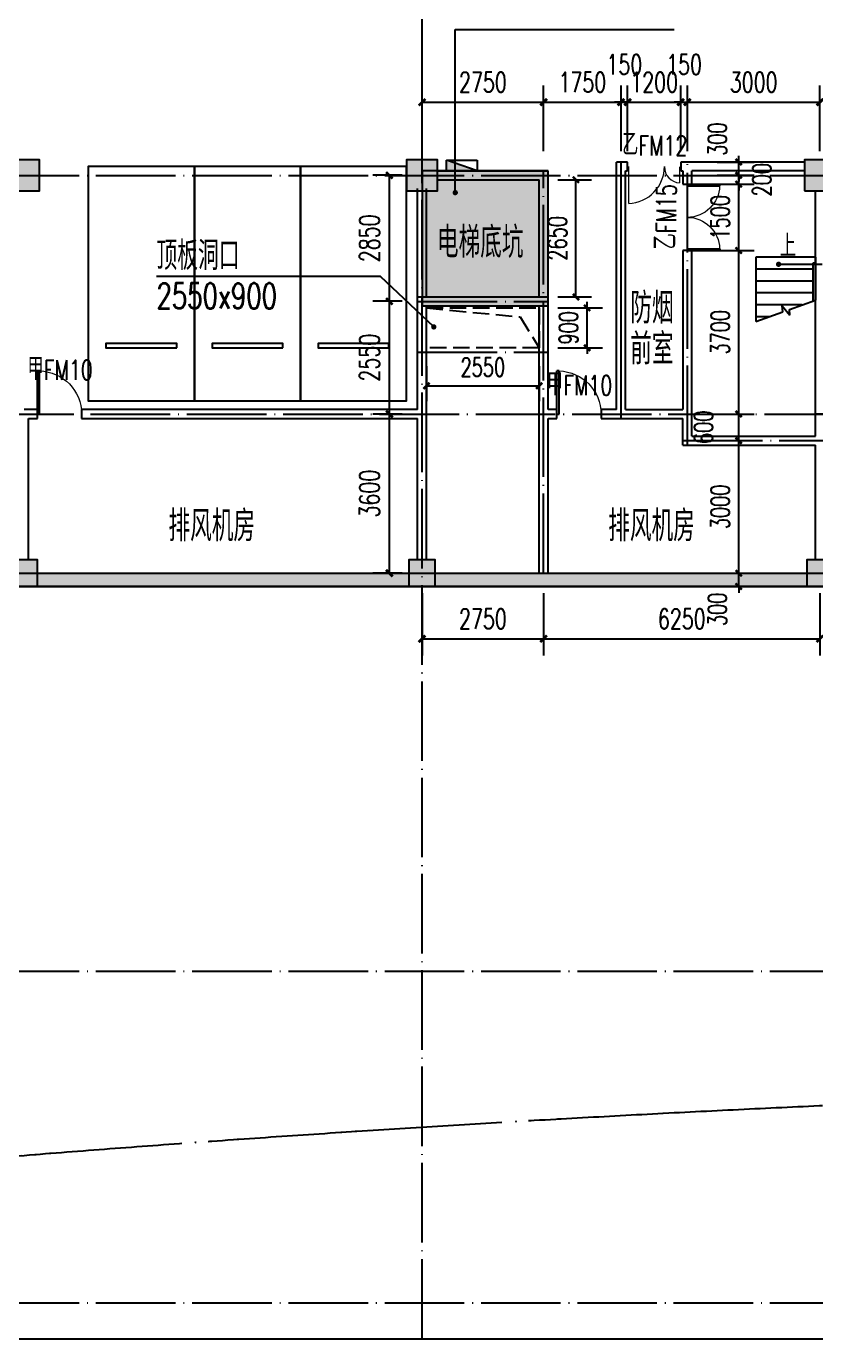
# Model space of a CAD drawing. Extents: x 246015 to 608740, y -108003 to 88400.
# Drawn here: x 481404 to 499256, y -37910 to -8092 of the extents above; entities that cross this region are included whole.
import ezdxf

# ---------------------------------------------------------------- set-up
doc = ezdxf.new("R2010")
doc.units = 0
doc.header["$LTSCALE"] = 3000
doc.header["$MEASUREMENT"] = 0
doc.header["$PDMODE"] = 1
doc.linetypes.add('DASH', pattern=[0.35, 0.25, -0.1])
doc.linetypes.add('DOTE', pattern=[2.42, 2, -0.2, 0.02, -0.2])
doc.layers.get('0').update_dxf_attribs({"linetype": 'CONTINUOUS'})
doc.layers.get('DEFPOINTS').update_dxf_attribs({"linetype": 'CONTINUOUS'})
for name, color, linetype in [('column', 9, 'CONTINUOUS'), ('DIM_LEAD', 3, 'CONTINUOUS'), ('DIM_SYMB', 3, 'CONTINUOUS'), ('dote', 1, 'DOTE'), ('LVTRY', 6, 'CONTINUOUS'), ('PUB_DIM', 3, 'CONTINUOUS'), ('PUB_HATCH', 8, 'CONTINUOUS'), ('PUB_TEXT', 7, 'CONTINUOUS'), ('stair', 2, 'CONTINUOUS'), ('WALL', 9, 'CONTINUOUS'), ('WINDOW', 4, 'CONTINUOUS'), ('WINDOW_TEXT', 7, 'CONTINUOUS'), ('出口位置', 31, 'CONTINUOUS'), ('楼板洞口', 4, 'CONTINUOUS'), ('消火栓', 6, 'CONTINUOUS'), ('结构降板', 251, 'CONTINUOUS'), ('车位', 6, 'CONTINUOUS')]:
    doc.layers.add(name, color=color, linetype=linetype)
doc.layers.add('红线', color=7, linetype='CONTINUOUS', true_color=0xe0150b)
doc.styles.add('_TCH_DIM', font='SIMPLEX', dxfattribs={"bigfont": 'GBCBIG'})
doc.styles.add('_TCH_WINDOW', font='SIMPLEX', dxfattribs={"bigfont": 'GBCBIG'})
doc.styles.add('DIM_FONT', font='simplex.shx', dxfattribs={"width": 0.7, "bigfont": 'hztxt.shx'})
doc.dimstyles.new('DIMN140', dxfattribs={"dimscale": 1.4, "dimtxt": 300, "dimasz": 100, "dimexe": 250, "dimexo": 300, "dimgap": 150, "dimtad": 1, "dimdec": 0, "dimzin": 0, "dimdsep": 46, "dimtxsty": 'DIM_FONT', "dimblk": 'ARCHTICK', "dimcen": 0.09, "dimclrt": 7, "dimazin": 2, "dimtfac": 1, "dimtdec": 0, "dimtix": 1, "dimtmove": 2, "dimatfit": 3, "dimfxl": 0, "dimtolj": 1, "dimtzin": 0, "dimarcsym": 0})
doc.dimstyles.new('DIMN150', dxfattribs={"dimscale": 1.5, "dimtxt": 300, "dimasz": 100, "dimexe": 250, "dimexo": 300, "dimgap": 150, "dimtad": 1, "dimdec": 0, "dimzin": 0, "dimdsep": 46, "dimtxsty": 'DIM_FONT', "dimblk": 'ARCHTICK', "dimcen": 0.09, "dimclrt": 7, "dimazin": 2, "dimtfac": 1, "dimtdec": 0, "dimtix": 1, "dimtmove": 2, "dimatfit": 3, "dimfxl": 0, "dimtolj": 1, "dimtzin": 0, "dimarcsym": 0})

# ---------------------------------------------------------------- blocks, each defined once
blk = doc.blocks.new('che')
at = {"layer": '车位'}
for points in [[(0, 0), (2400, 0), (2400, 5300), (0, 5300), (0, 0)], [(400, 4100), (400, 4000), (2000, 4000), (2000, 4100), (400, 4100)]]:
    blk.add_lwpolyline(points, dxfattribs=at)
blk = doc.blocks.new('_ARCHTICK')
at = {"color": 0, "linetype": 'ByBlock', "const_width": 0.4}
blk.add_lwpolyline([(-0.5, -0.5), (0.5, 0.5)], dxfattribs=at)
blk = doc.blocks.new('*D71')
at = {"layer": 'DEFPOINTS', "color": 0}
for p in [(496611, -11161), (497515, -11161), (496611, -11461)]:
    blk.add_point(p, dxfattribs=at)
at = {"layer": 'PUB_DIM', "color": 0, "lineweight": -2}
for p, q in [((497515, -11161), (497515, -11021)), ((497031, -11161), (497865, -11161)), ((497515, -11461), (497515, -11161)), ((497031, -11461), (497865, -11461)), ((497515, -11461), (497515, -11601))]:
    blk.add_line(p, q, dxfattribs=at)
at = {"layer": 'PUB_DIM', "color": 0, "lineweight": -2, "xscale": 140, "yscale": 140, "zscale": 140}
for p, rotation in [((497515, -11161), 270), ((497515, -11461), 90)]:
    blk.add_blockref('_ARCHTICK', p, dxfattribs=dict(at, rotation=rotation))
at = {"layer": 'PUB_DIM', "color": 7, "insert": (497032, -10643), "char_height": 420, "attachment_point": 5, "rotation": 90, "style": 'DIM_FONT'}
blk.add_mtext('\\A1;300', dxfattribs=at)
blk = doc.blocks.new('*D72')
at = {"layer": 'DEFPOINTS', "color": 0}
for p in [(496611, -11461), (497515, -11461), (496611, -11661)]:
    blk.add_point(p, dxfattribs=at)
at = {"layer": 'PUB_DIM', "color": 0, "lineweight": -2}
for p, q in [((497515, -11461), (497515, -11321)), ((497031, -11461), (497865, -11461)), ((497515, -11661), (497515, -11461)), ((497031, -11661), (497865, -11661)), ((497515, -11661), (497515, -11801))]:
    blk.add_line(p, q, dxfattribs=at)
at = {"layer": 'PUB_DIM', "color": 0, "lineweight": -2, "xscale": 140, "yscale": 140, "zscale": 140}
for p, rotation in [((497515, -11461), 270), ((497515, -11661), 90)]:
    blk.add_blockref('_ARCHTICK', p, dxfattribs=dict(at, rotation=rotation))
at = {"layer": 'PUB_DIM', "color": 7, "insert": (498041, -11561), "char_height": 420, "attachment_point": 5, "rotation": 90, "style": 'DIM_FONT'}
blk.add_mtext('\\A1;200', dxfattribs=at)
blk = doc.blocks.new('*D73')
at = {"layer": 'DEFPOINTS', "color": 0}
for p in [(496611, -11661), (497515, -11661), (496611, -13161)]:
    blk.add_point(p, dxfattribs=at)
at = {"layer": 'PUB_DIM', "color": 0, "lineweight": -2}
for p, q in [((497031, -11661), (497865, -11661)), ((497515, -13161), (497515, -11661)), ((497031, -13161), (497865, -13161))]:
    blk.add_line(p, q, dxfattribs=at)
at = {"layer": 'PUB_DIM', "color": 0, "lineweight": -2, "xscale": 140, "yscale": 140, "zscale": 140}
for p, rotation in [((497515, -11661), 90), ((497515, -13161), 270)]:
    blk.add_blockref('_ARCHTICK', p, dxfattribs=dict(at, rotation=rotation))
at = {"layer": 'PUB_DIM', "color": 7, "insert": (497095, -12411), "char_height": 420, "attachment_point": 5, "rotation": 90, "style": 'DIM_FONT'}
blk.add_mtext('\\A1;1500', dxfattribs=at)
blk = doc.blocks.new('*D74')
at = {"layer": 'DEFPOINTS', "color": 0}
for p in [(496611, -13161), (497515, -13161), (496611, -16861)]:
    blk.add_point(p, dxfattribs=at)
at = {"layer": 'PUB_DIM', "color": 0, "lineweight": -2}
for p, q in [((497031, -13161), (497865, -13161)), ((497515, -16861), (497515, -13161)), ((497031, -16861), (497865, -16861))]:
    blk.add_line(p, q, dxfattribs=at)
at = {"layer": 'PUB_DIM', "color": 0, "lineweight": -2, "xscale": 140, "yscale": 140, "zscale": 140}
for p, rotation in [((497515, -13161), 90), ((497515, -16861), 270)]:
    blk.add_blockref('_ARCHTICK', p, dxfattribs=dict(at, rotation=rotation))
at = {"layer": 'PUB_DIM', "color": 7, "insert": (497095, -15011), "char_height": 420, "attachment_point": 5, "rotation": 90, "style": 'DIM_FONT'}
blk.add_mtext('\\A1;3700', dxfattribs=at)
blk = doc.blocks.new('*D75')
at = {"layer": 'DEFPOINTS', "color": 0}
for p in [(496611, -16861), (497515, -16861), (496611, -17461)]:
    blk.add_point(p, dxfattribs=at)
at = {"layer": 'PUB_DIM', "color": 0, "lineweight": -2}
for p, q in [((497031, -16861), (497865, -16861)), ((497515, -17461), (497515, -16861)), ((497031, -17461), (497865, -17461))]:
    blk.add_line(p, q, dxfattribs=at)
at = {"layer": 'PUB_DIM', "color": 0, "lineweight": -2, "xscale": 140, "yscale": 140, "zscale": 140}
for p, rotation in [((497515, -16861), 90), ((497515, -17461), 270)]:
    blk.add_blockref('_ARCHTICK', p, dxfattribs=dict(at, rotation=rotation))
at = {"layer": 'PUB_DIM', "color": 7, "insert": (496720, -17161), "char_height": 420, "attachment_point": 5, "rotation": 90, "style": 'DIM_FONT'}
blk.add_mtext('\\A1;600', dxfattribs=at)
blk = doc.blocks.new('*D76')
at = {"layer": 'DEFPOINTS', "color": 0}
for p in [(496611, -17461), (497515, -17461), (496611, -20461)]:
    blk.add_point(p, dxfattribs=at)
at = {"layer": 'PUB_DIM', "color": 0, "lineweight": -2}
for p, q in [((497031, -17461), (497865, -17461)), ((497515, -20461), (497515, -17461)), ((497031, -20461), (497865, -20461))]:
    blk.add_line(p, q, dxfattribs=at)
at = {"layer": 'PUB_DIM', "color": 0, "lineweight": -2, "xscale": 140, "yscale": 140, "zscale": 140}
for p, rotation in [((497515, -17461), 90), ((497515, -20461), 270)]:
    blk.add_blockref('_ARCHTICK', p, dxfattribs=dict(at, rotation=rotation))
at = {"layer": 'PUB_DIM', "color": 7, "insert": (497095, -18961), "char_height": 420, "attachment_point": 5, "rotation": 90, "style": 'DIM_FONT'}
blk.add_mtext('\\A1;3000', dxfattribs=at)
blk = doc.blocks.new('*D77')
at = {"layer": 'DEFPOINTS', "color": 0}
for p in [(496611, -20461), (497515, -20461), (496611, -20761)]:
    blk.add_point(p, dxfattribs=at)
at = {"layer": 'PUB_DIM', "color": 0, "lineweight": -2}
for p, q in [((497031, -20461), (497865, -20461)), ((497515, -20461), (497515, -20321)), ((497515, -20761), (497515, -20461)), ((497031, -20761), (497865, -20761)), ((497515, -20761), (497515, -20901))]:
    blk.add_line(p, q, dxfattribs=at)
at = {"layer": 'PUB_DIM', "color": 0, "lineweight": -2, "xscale": 140, "yscale": 140, "zscale": 140}
for p, rotation in [((497515, -20461), 270), ((497515, -20761), 90)]:
    blk.add_blockref('_ARCHTICK', p, dxfattribs=dict(at, rotation=rotation))
at = {"layer": 'PUB_DIM', "color": 7, "insert": (497032, -21279), "char_height": 420, "attachment_point": 5, "rotation": 90, "style": 'DIM_FONT'}
blk.add_mtext('\\A1;300', dxfattribs=at)
blk = doc.blocks.new('*D371')
at = {"layer": 'DEFPOINTS', "color": 0}
for p in [(493004, -11561), (493835, -11561), (493004, -14211)]:
    blk.add_point(p, dxfattribs=at)
at = {"layer": 'PUB_DIM', "color": 0, "lineweight": -2}
for p, q in [((493424, -11561), (494185, -11561)), ((493835, -14211), (493835, -11561)), ((493424, -14211), (494185, -14211))]:
    blk.add_line(p, q, dxfattribs=at)
at = {"layer": 'PUB_DIM', "color": 0, "lineweight": -2, "xscale": 140, "yscale": 140, "zscale": 140}
for p, rotation in [((493835, -11561), 90), ((493835, -14211), 270)]:
    blk.add_blockref('_ARCHTICK', p, dxfattribs=dict(at, rotation=rotation))
at = {"layer": 'PUB_DIM', "color": 7, "insert": (493415, -12886), "char_height": 420, "attachment_point": 5, "rotation": 90, "style": 'DIM_FONT'}
blk.add_mtext('\\A1;2650', dxfattribs=at)
blk = doc.blocks.new('*D569')
at = {"layer": 'DEFPOINTS', "color": 0}
for p in [(490454, -15361), (493004, -15361), (493004, -16222)]:
    blk.add_point(p, dxfattribs=at)
at = {"layer": 'PUB_DIM', "color": 0, "lineweight": -2}
for p, q in [((490454, -15781), (490454, -16572)), ((493004, -15781), (493004, -16572)), ((490454, -16222), (493004, -16222))]:
    blk.add_line(p, q, dxfattribs=at)
at = {"layer": 'PUB_DIM', "color": 0, "lineweight": -2, "xscale": 140, "yscale": 140, "zscale": 140, "rotation": 180}
blk.add_blockref('_ARCHTICK', (490454, -16222), dxfattribs=at)
at = {"layer": 'PUB_DIM', "color": 0, "lineweight": -2, "xscale": 140, "yscale": 140, "zscale": 140}
blk.add_blockref('_ARCHTICK', (493004, -16222), dxfattribs=at)
at = {"layer": 'PUB_DIM', "color": 7, "insert": (491729, -15802), "char_height": 420, "attachment_point": 5, "style": 'DIM_FONT'}
blk.add_mtext('\\A1;2550', dxfattribs=at)
blk = doc.blocks.new('*D570')
at = {"layer": 'DEFPOINTS', "color": 0}
for p in [(493004, -14461), (494087, -14461), (493004, -15361)]:
    blk.add_point(p, dxfattribs=at)
at = {"layer": 'PUB_DIM', "color": 0, "lineweight": -2}
for p, q in [((493424, -14461), (494437, -14461)), ((494087, -14461), (494087, -14321)), ((494087, -15361), (494087, -14461)), ((493424, -15361), (494437, -15361)), ((494087, -15361), (494087, -15501))]:
    blk.add_line(p, q, dxfattribs=at)
at = {"layer": 'PUB_DIM', "color": 0, "lineweight": -2, "xscale": 140, "yscale": 140, "zscale": 140}
for p, rotation in [((494087, -14461), 270), ((494087, -15361), 90)]:
    blk.add_blockref('_ARCHTICK', p, dxfattribs=dict(at, rotation=rotation))
at = {"layer": 'PUB_DIM', "color": 7, "insert": (493667, -14911), "char_height": 420, "attachment_point": 5, "rotation": 90, "style": 'DIM_FONT'}
blk.add_mtext('\\A1;900', dxfattribs=at)
blk = doc.blocks.new('*D686')
at = {"layer": 'DEFPOINTS', "color": 0}
for p in [(493104, -9806), (490354, -11361), (493104, -11361)]:
    blk.add_point(p, dxfattribs=at)
at = {"layer": 'PUB_DIM', "color": 0, "lineweight": -2}
for p, q in [((490354, -10911), (490354, -9431)), ((493104, -10911), (493104, -9431)), ((490354, -9806), (493104, -9806))]:
    blk.add_line(p, q, dxfattribs=at)
at = {"layer": 'PUB_DIM', "color": 0, "lineweight": -2, "xscale": 150, "yscale": 150, "zscale": 150, "rotation": 180}
blk.add_blockref('_ARCHTICK', (490354, -9806), dxfattribs=at)
at = {"layer": 'PUB_DIM', "color": 0, "lineweight": -2, "xscale": 150, "yscale": 150, "zscale": 150}
blk.add_blockref('_ARCHTICK', (493104, -9806), dxfattribs=at)
at = {"layer": 'PUB_DIM', "color": 7, "insert": (491729, -9356), "char_height": 450, "attachment_point": 5, "style": 'DIM_FONT'}
blk.add_mtext('\\A1;2750', dxfattribs=at)
blk = doc.blocks.new('*D687')
at = {"layer": 'DEFPOINTS', "color": 0}
for p in [(494854, -9806), (493104, -11361), (494854, -11361)]:
    blk.add_point(p, dxfattribs=at)
at = {"layer": 'PUB_DIM', "color": 0, "lineweight": -2}
for p, q in [((493104, -10911), (493104, -9431)), ((494854, -10911), (494854, -9431)), ((493104, -9806), (494854, -9806))]:
    blk.add_line(p, q, dxfattribs=at)
at = {"layer": 'PUB_DIM', "color": 0, "lineweight": -2, "xscale": 150, "yscale": 150, "zscale": 150, "rotation": 180}
blk.add_blockref('_ARCHTICK', (493104, -9806), dxfattribs=at)
at = {"layer": 'PUB_DIM', "color": 0, "lineweight": -2, "xscale": 150, "yscale": 150, "zscale": 150}
blk.add_blockref('_ARCHTICK', (494854, -9806), dxfattribs=at)
at = {"layer": 'PUB_DIM', "color": 7, "insert": (493979, -9356), "char_height": 450, "attachment_point": 5, "style": 'DIM_FONT'}
blk.add_mtext('\\A1;1750', dxfattribs=at)
blk = doc.blocks.new('*D688')
at = {"layer": 'DEFPOINTS', "color": 0}
for p in [(495004, -9806), (494854, -11361), (495004, -11361)]:
    blk.add_point(p, dxfattribs=at)
at = {"layer": 'PUB_DIM', "color": 0, "lineweight": -2}
for p, q in [((494854, -10911), (494854, -9431)), ((495004, -10911), (495004, -9431)), ((494854, -9806), (494704, -9806)), ((494854, -9806), (495004, -9806)), ((495004, -9806), (495154, -9806))]:
    blk.add_line(p, q, dxfattribs=at)
at = {"layer": 'PUB_DIM', "color": 0, "lineweight": -2, "xscale": 150, "yscale": 150, "zscale": 150}
blk.add_blockref('_ARCHTICK', (494854, -9806), dxfattribs=at)
at = {"layer": 'PUB_DIM', "color": 0, "lineweight": -2, "xscale": 150, "yscale": 150, "zscale": 150, "rotation": 180}
blk.add_blockref('_ARCHTICK', (495004, -9806), dxfattribs=at)
at = {"layer": 'PUB_DIM', "color": 7, "insert": (494929, -8955), "char_height": 450, "attachment_point": 5, "style": 'DIM_FONT'}
blk.add_mtext('\\A1;150', dxfattribs=at)
blk = doc.blocks.new('*D689')
at = {"layer": 'DEFPOINTS', "color": 0}
for p in [(496204, -9806), (495004, -11361), (496204, -11361)]:
    blk.add_point(p, dxfattribs=at)
at = {"layer": 'PUB_DIM', "color": 0, "lineweight": -2}
for p, q in [((495004, -10911), (495004, -9431)), ((496204, -10911), (496204, -9431)), ((495004, -9806), (494854, -9806)), ((495004, -9806), (496204, -9806)), ((496204, -9806), (496354, -9806))]:
    blk.add_line(p, q, dxfattribs=at)
at = {"layer": 'PUB_DIM', "color": 0, "lineweight": -2, "xscale": 150, "yscale": 150, "zscale": 150}
blk.add_blockref('_ARCHTICK', (495004, -9806), dxfattribs=at)
at = {"layer": 'PUB_DIM', "color": 0, "lineweight": -2, "xscale": 150, "yscale": 150, "zscale": 150, "rotation": 180}
blk.add_blockref('_ARCHTICK', (496204, -9806), dxfattribs=at)
at = {"layer": 'PUB_DIM', "color": 7, "insert": (495604, -9356), "char_height": 450, "attachment_point": 5, "style": 'DIM_FONT'}
blk.add_mtext('\\A1;1200', dxfattribs=at)
blk = doc.blocks.new('*D690')
at = {"layer": 'DEFPOINTS', "color": 0}
for p in [(496354, -9806), (496204, -11361), (496354, -11361)]:
    blk.add_point(p, dxfattribs=at)
at = {"layer": 'PUB_DIM', "color": 0, "lineweight": -2}
for p, q in [((496204, -10911), (496204, -9431)), ((496354, -10911), (496354, -9431)), ((496204, -9806), (496054, -9806)), ((496204, -9806), (496354, -9806)), ((496354, -9806), (496504, -9806))]:
    blk.add_line(p, q, dxfattribs=at)
at = {"layer": 'PUB_DIM', "color": 0, "lineweight": -2, "xscale": 150, "yscale": 150, "zscale": 150}
blk.add_blockref('_ARCHTICK', (496204, -9806), dxfattribs=at)
at = {"layer": 'PUB_DIM', "color": 0, "lineweight": -2, "xscale": 150, "yscale": 150, "zscale": 150, "rotation": 180}
blk.add_blockref('_ARCHTICK', (496354, -9806), dxfattribs=at)
at = {"layer": 'PUB_DIM', "color": 7, "insert": (496279, -8955), "char_height": 450, "attachment_point": 5, "style": 'DIM_FONT'}
blk.add_mtext('\\A1;150', dxfattribs=at)
blk = doc.blocks.new('*D691')
at = {"layer": 'DEFPOINTS', "color": 0}
for p in [(499354, -9806), (496354, -11361), (499354, -11361)]:
    blk.add_point(p, dxfattribs=at)
at = {"layer": 'PUB_DIM', "color": 0, "lineweight": -2}
for p, q in [((496354, -10911), (496354, -9431)), ((499354, -10911), (499354, -9431)), ((496354, -9806), (499354, -9806))]:
    blk.add_line(p, q, dxfattribs=at)
at = {"layer": 'PUB_DIM', "color": 0, "lineweight": -2, "xscale": 150, "yscale": 150, "zscale": 150, "rotation": 180}
blk.add_blockref('_ARCHTICK', (496354, -9806), dxfattribs=at)
at = {"layer": 'PUB_DIM', "color": 0, "lineweight": -2, "xscale": 150, "yscale": 150, "zscale": 150}
blk.add_blockref('_ARCHTICK', (499354, -9806), dxfattribs=at)
at = {"layer": 'PUB_DIM', "color": 7, "insert": (497854, -9356), "char_height": 450, "attachment_point": 5, "style": 'DIM_FONT'}
blk.add_mtext('\\A1;3000', dxfattribs=at)
blk = doc.blocks.new('*D694')
at = {"layer": 'DEFPOINTS', "color": 0}
for p in [(489614, -11461), (490354, -11461), (490354, -14311)]:
    blk.add_point(p, dxfattribs=at)
at = {"layer": 'PUB_DIM', "color": 0, "lineweight": -2}
for p, q in [((489904, -11461), (489239, -11461)), ((489614, -14311), (489614, -11461)), ((489904, -14311), (489239, -14311))]:
    blk.add_line(p, q, dxfattribs=at)
at = {"layer": 'PUB_DIM', "color": 0, "lineweight": -2, "xscale": 150, "yscale": 150, "zscale": 150}
for p, rotation in [((489614, -11461), 90), ((489614, -14311), 270)]:
    blk.add_blockref('_ARCHTICK', p, dxfattribs=dict(at, rotation=rotation))
at = {"layer": 'PUB_DIM', "color": 7, "insert": (489164, -12886), "char_height": 450, "attachment_point": 5, "rotation": 90, "style": 'DIM_FONT'}
blk.add_mtext('\\A1;2850', dxfattribs=at)
blk = doc.blocks.new('*D695')
at = {"layer": 'DEFPOINTS', "color": 0}
for p in [(489614, -14311), (490354, -14311), (490354, -16861)]:
    blk.add_point(p, dxfattribs=at)
at = {"layer": 'PUB_DIM', "color": 0, "lineweight": -2}
for p, q in [((489904, -14311), (489239, -14311)), ((489614, -16861), (489614, -14311)), ((489904, -16861), (489239, -16861))]:
    blk.add_line(p, q, dxfattribs=at)
at = {"layer": 'PUB_DIM', "color": 0, "lineweight": -2, "xscale": 150, "yscale": 150, "zscale": 150}
for p, rotation in [((489614, -14311), 90), ((489614, -16861), 270)]:
    blk.add_blockref('_ARCHTICK', p, dxfattribs=dict(at, rotation=rotation))
at = {"layer": 'PUB_DIM', "color": 7, "insert": (489164, -15586), "char_height": 450, "attachment_point": 5, "rotation": 90, "style": 'DIM_FONT'}
blk.add_mtext('\\A1;2550', dxfattribs=at)
blk = doc.blocks.new('*D696')
at = {"layer": 'DEFPOINTS', "color": 0}
for p in [(489614, -16861), (490354, -16861), (490354, -20461)]:
    blk.add_point(p, dxfattribs=at)
at = {"layer": 'PUB_DIM', "color": 0, "lineweight": -2}
for p, q in [((489904, -16861), (489239, -16861)), ((489614, -20461), (489614, -16861)), ((489904, -20461), (489239, -20461))]:
    blk.add_line(p, q, dxfattribs=at)
at = {"layer": 'PUB_DIM', "color": 0, "lineweight": -2, "xscale": 150, "yscale": 150, "zscale": 150}
for p, rotation in [((489614, -16861), 90), ((489614, -20461), 270)]:
    blk.add_blockref('_ARCHTICK', p, dxfattribs=dict(at, rotation=rotation))
at = {"layer": 'PUB_DIM', "color": 7, "insert": (489164, -18661), "char_height": 450, "attachment_point": 5, "rotation": 90, "style": 'DIM_FONT'}
blk.add_mtext('\\A1;3600', dxfattribs=at)
blk = doc.blocks.new('*D699')
at = {"layer": 'DEFPOINTS', "color": 0}
for p in [(493104, -20461), (499354, -20461), (499354, -21944)]:
    blk.add_point(p, dxfattribs=at)
at = {"layer": 'PUB_DIM', "color": 0, "lineweight": -2}
for p, q in [((493104, -20911), (493104, -22319)), ((499354, -20911), (499354, -22319)), ((493104, -21944), (499354, -21944))]:
    blk.add_line(p, q, dxfattribs=at)
at = {"layer": 'PUB_DIM', "color": 0, "lineweight": -2, "xscale": 150, "yscale": 150, "zscale": 150, "rotation": 180}
blk.add_blockref('_ARCHTICK', (493104, -21944), dxfattribs=at)
at = {"layer": 'PUB_DIM', "color": 0, "lineweight": -2, "xscale": 150, "yscale": 150, "zscale": 150}
blk.add_blockref('_ARCHTICK', (499354, -21944), dxfattribs=at)
at = {"layer": 'PUB_DIM', "color": 7, "insert": (496229, -21494), "char_height": 450, "attachment_point": 5, "style": 'DIM_FONT'}
blk.add_mtext('\\A1;6250', dxfattribs=at)
blk = doc.blocks.new('*D700')
at = {"layer": 'DEFPOINTS', "color": 0}
for p in [(490354, -20461), (493104, -20461), (493104, -21944)]:
    blk.add_point(p, dxfattribs=at)
at = {"layer": 'PUB_DIM', "color": 0, "lineweight": -2}
for p, q in [((490354, -20911), (490354, -22319)), ((493104, -20911), (493104, -22319)), ((490354, -21944), (493104, -21944))]:
    blk.add_line(p, q, dxfattribs=at)
at = {"layer": 'PUB_DIM', "color": 0, "lineweight": -2, "xscale": 150, "yscale": 150, "zscale": 150, "rotation": 180}
blk.add_blockref('_ARCHTICK', (490354, -21944), dxfattribs=at)
at = {"layer": 'PUB_DIM', "color": 0, "lineweight": -2, "xscale": 150, "yscale": 150, "zscale": 150}
blk.add_blockref('_ARCHTICK', (493104, -21944), dxfattribs=at)
at = {"layer": 'PUB_DIM', "color": 7, "insert": (491729, -21494), "char_height": 450, "attachment_point": 5, "style": 'DIM_FONT'}
blk.add_mtext('\\A1;2750', dxfattribs=at)
blk = doc.blocks.new('_FZH')
blk.add_lwpolyline([(-0.5, -0.5), (0.5, -0.5), (0.5, 0.5), (-0.5, 0.5)], close=True)
at = {"layer": 'PUB_HATCH'}
blk.add_solid([(-0.5, -0.5), (0.5, -0.5), (-0.5, 0.5), (0.5, 0.5)], dxfattribs=at)
blk = doc.blocks.new('$DorLib2D$00000001')
for p, q in [((0.45, 0.975), (0.5, 0.975)), ((0.45, 0), (0.45, 0.975)), ((0.5, 0), (0.5, 0.975)), ((0.5, 0), (0.45, 0))]:
    blk.add_line(p, q)
at = {"lineweight": 13}
blk.add_arc((0.475, 0), 0.975, 91.4693, 180, dxfattribs=at)
blk = doc.blocks.new('$DorLib2D$00000025')
at = {"const_width": 0.02}
for points in [[(0.481, -0.001), (0.481, 0.691)], [(-0.481, 0.001), (-0.481, 0.308)]]:
    blk.add_lwpolyline(points, dxfattribs=at)
at = {"lineweight": 13}
for centre, radius, start, end in [((0.505, -0.002), 0.699, 91.9397, 179.7238), ((-0.501, 0.003), 0.307, 359.7899, 85.7508)]:
    blk.add_arc(centre, radius, start, end, dxfattribs=at)
blk = doc.blocks.new('$DorLib2D$00000002')
for p, q in [((-0.5, 0), (-0.5, 0.4875)), ((-0.475, 0.4875), (-0.5, 0.4875)), ((-0.475, 0), (-0.475, 0.4875)), ((0.475, 0), (0.475, 0.4875)), ((0.475, 0.4875), (0.5, 0.4875)), ((0.5, 0), (0.5, 0.4875)), ((-0.5, 0), (-0.475, 0)), ((0.5, 0), (0.475, 0))]:
    blk.add_line(p, q)
at = {"lineweight": 13}
for centre, start, end in [((-0.4875, 0), 0, 88.53072), ((0.4875, 0), 91.46928, 180)]:
    blk.add_arc(centre, 0.4875, start, end, dxfattribs=at)
blk = doc.blocks.new('$TwtSys$00000434')
for p, q in [((-0.5, 0.5), (-0.5, -0.5)), ((-0.5, -0.5), (0.5, 0.5)), ((0.5, 0.5), (-0.5, 0.5)), ((0.5, -0.5), (0.5, 0.5)), ((-0.5, -0.5), (0.5, -0.5))]:
    blk.add_line(p, q)
blk.add_solid([(0.5, -0.5), (0.5, 0.5), (-0.5, -0.5)])

msp = doc.modelspace()

# ---------------------------------------------------------------- hatches: boundary and pattern name
at = {"layer": 'PUB_HATCH'}
for points in [[(490053.9, -20761.4), (490053.9, -20461.4), (481653.9, -20461.4), (481653.9, -20761.4)], [(490653.9, -20461.4), (490653.9, -20761.4), (493103.9, -20761.4), (493103.9, -20461.4)], [(499053.9, -20761.4), (499053.9, -20461.4), (493103.9, -20461.4), (493103.9, -20761.4)]]:
    msp.add_hatch(color=256, dxfattribs=at).paths.add_polyline_path(points)
at = {"layer": '结构降板'}
msp.add_hatch(color=256, dxfattribs=at).paths.add_polyline_path([(493203.9, -11361.4), (490353.9, -11361.4), (490353.9, -14411.4), (493203.9, -14411.4)])

# ---------------------------------------------------------------- linework, layer by layer
at = {"layer": 'DIM_LEAD'}
for p, q in [((491104.3, -11852.5), (491104.3, -8165.6)), ((491104.3, -8165.6), (496054.3, -8165.6)), ((498417.9, -13472.8), (499400.1, -13472.8)), ((489416.5, -13751.4), (484348.5, -13751.4)), ((490619.6, -14889.2), (489416.5, -13751.4))]:
    msp.add_line(p, q, dxfattribs=at)
at = {"layer": 'DIM_LEAD', "const_width": 60}
for points in [[(491104.3, -11882.5, 1), (491104.3, -11822.5, 1)], [(498387.9, -13472.8, 1), (498447.9, -13472.8, 1)], [(490641.4, -14909.9, 1), (490597.8, -14868.6, 1)]]:
    msp.add_lwpolyline(points, format="xyb", close=True, dxfattribs=at)
at = {"layer": 'DIM_SYMB'}
msp.add_lwpolyline([(498603.9, -13455.8, 0, 0, 0), (498603.9, -14220.8, 120, 0, 0), (498603.9, -14670.8, 0, 0, 0)], format="xyseb", dxfattribs=at)
at = {"layer": 'dote', "ltscale": 0.3}
for p, q in [((490353.9, -37775.7), (490353.9, 53538.6)), ((496353.9, -17561.4), (496353.9, -11161.4)), ((295667.9, -11461.4), (554353.9, -11461.4)), ((493103.9, -20461.4), (493103.9, -11361.4)), ((490253.9, -14311.4), (493203.9, -14311.4)), ((490253.9, -15461.4), (493203.9, -15461.4)), ((463253.9, -16861.4), (517353.9, -16861.4)), ((507253.9, -16861.4), (499253.9, -16861.4)), ((496253.9, -17461.4), (499453.9, -17461.4)), ((295667.9, -20461.4), (554353.9, -20461.4)), ((295667.9, -29461.4), (554353.9, -29461.4)), ((295667.9, -36961.4), (554353.9, -36961.4))]:
    msp.add_line(p, q, dxfattribs=at)
at = {"layer": 'dote'}
msp.add_line((494853.9, -16961.4), (494853.9, -11161.4), dxfattribs=at)
at = {"layer": 'stair'}
for p, q in [((497903.9, -13311.4), (497903.9, -14769.4)), ((499253.9, -13311.4), (497903.9, -13311.4)), ((499253.9, -13311.4), (499253.9, -13446.4)), ((499193.9, -13581.4), (497903.9, -13581.4)), ((499193.9, -13446.4), (499193.9, -14305)), ((499253.9, -13446.4), (499193.9, -13446.4)), ((499253.9, -13446.4), (499253.9, -14283.4)), ((499253.9, -13446.4), (499253.9, -14283.4)), ((499193.9, -13851.4), (497903.9, -13851.4)), ((499193.9, -14121.4), (497903.9, -14121.4)), ((498663.4, -14495.9), (499253.9, -14283.4)), ((498953.9, -14391.4), (497903.9, -14391.4)), ((497903.9, -14769.4), (498513.1, -14550)), ((498513.1, -14550), (498501.8, -14415.5)), ((498501.8, -14415.5), (498674, -14622.2)), ((498674, -14622.2), (498663.4, -14495.9)), ((498203.9, -14661.4), (497903.9, -14661.4))]:
    msp.add_line(p, q, dxfattribs=at)
msp.add_lwpolyline([(299553.9, 3467.8), (299553.9, 28838.6), (316453.9, 28838.6), (316453.9, 27409.7), (323493.1, 28025.5), (322800.2, 35945.3, -0.0349916), (393128.8, 42129.1), (393066.7, 42838.6), (467189.2, 42838.6), (467163, 42538.6), (467127.7, 42135.3, -0.0358539), (537955.2, 35916.1), (536854.9, 23339.1), (538648, 23182.2), (537798.3, 13438.6), (553653.9, 13438.6), (553653.9, -20761.4), (454653.9, -20761.4), (454653.9, -29761.4), (393186.2, -29761.4), (325560.9, -48546.2), (299553.9, 3467.8)], format="xyb", close=True, dxfattribs=at)
at = {"layer": 'WALL'}
for p, q in [((494753.9, -16761.4), (494753.9, -11161.4)), ((495003.9, -11161.4), (494753.9, -11161.4)), ((495003.9, -11361.4), (495003.9, -11161.4)), ((496353.9, -11161.4), (496203.9, -11161.4)), ((496203.9, -11161.4), (496203.9, -11361.4)), ((499003.9, -11161.4), (496353.9, -11161.4)), ((490703.9, -11361.4), (493203.9, -11361.4)), ((490703.9, -11561.4), (493003.9, -11561.4)), ((493003.9, -14211.4), (493003.9, -11561.4)), ((493203.9, -14311.4), (493203.9, -11361.4)), ((494953.9, -16761.4), (494953.9, -11361.4)), ((494953.9, -11361.4), (495003.9, -11361.4)), ((496203.9, -11361.4), (496253.9, -11361.4)), ((496253.9, -11361.4), (496253.9, -11661.4)), ((499003.9, -11361.4), (496453.9, -11361.4)), ((496453.9, -11661.4), (496453.9, -11361.4)), ((490253.9, -14211.4), (490253.9, -11761.4)), ((490453.9, -14211.4), (490453.9, -11761.4)), ((496253.9, -11661.4), (496453.9, -11661.4)), ((499253.9, -16861.4), (499253.9, -11811.4)), ((496453.9, -13161.4), (496253.9, -13161.4)), ((496253.9, -13161.4), (496253.9, -16761.4)), ((496453.9, -16861.4), (496453.9, -13161.4)), ((490253.9, -16761.4), (490253.9, -14211.4)), ((490253.9, -14211.4), (493203.9, -14211.4)), ((493203.9, -16761.4), (493203.9, -14211.4)), ((490453.9, -16861.4), (490453.9, -14411.4)), ((490453.9, -14411.4), (493003.9, -14411.4)), ((493003.9, -16861.4), (493003.9, -14411.4)), ((481653.9, -16761.4), (481353.9, -16761.4)), ((481453.9, -20161.4), (481453.9, -16961.4)), ((481453.9, -16961.4), (481653.9, -16961.4)), ((481653.9, -16961.4), (481653.9, -16761.4)), ((490253.9, -16761.4), (482653.9, -16761.4)), ((482653.9, -16761.4), (482653.9, -16961.4)), ((482653.9, -16961.4), (490253.9, -16961.4)), ((490253.9, -20161.4), (490253.9, -16961.4)), ((490453.9, -20161.4), (490453.9, -16861.4)), ((493003.9, -20461.4), (493003.9, -16861.4)), ((493403.9, -16761.4), (493203.9, -16761.4)), ((493203.9, -20461.4), (493203.9, -16961.4)), ((493203.9, -16961.4), (493403.9, -16961.4)), ((493403.9, -16961.4), (493403.9, -16761.4)), ((494753.9, -16761.4), (494403.9, -16761.4)), ((494403.9, -16761.4), (494403.9, -16961.4)), ((494403.9, -16961.4), (494853.9, -16961.4)), ((494853.9, -16961.4), (496253.9, -16961.4)), ((494953.9, -16761.4), (496253.9, -16761.4)), ((496253.9, -17561.4), (496253.9, -16961.4)), ((496453.9, -17361.4), (496453.9, -16861.4)), ((499253.9, -17361.4), (499253.9, -16861.4)), ((496253.9, -17561.4), (499253.9, -17561.4)), ((496453.9, -17361.4), (499253.9, -17361.4)), ((499253.9, -20161.4), (499253.9, -17561.4)), ((481653.9, -20461.4), (490053.9, -20461.4)), ((490653.9, -20461.4), (493103.9, -20461.4)), ((493103.9, -20461.4), (499053.9, -20461.4)), ((481653.9, -20761.4), (490053.9, -20761.4)), ((490653.9, -20761.4), (493103.9, -20761.4)), ((493103.9, -20761.4), (499053.9, -20761.4))]:
    msp.add_line(p, q, dxfattribs=at)
at = {"layer": '出口位置'}
msp.add_lwpolyline([(458054.2, -37775.7), (554666.6, -37775.7), (554666.6, -81110), (458054.2, -81110)], close=True, dxfattribs=at)
at = {"layer": '楼板洞口', "linetype": 'DASH', "ltscale": 0.5}
msp.add_lwpolyline([(490453.9, -14461.4), (493003.9, -14461.4), (493003.9, -15361.4), (490453.9, -15361.4)], close=True, dxfattribs=at)
msp.add_lwpolyline([(490453.9, -14461.4), (492572.6, -14664.2), (493003.9, -15361.4)], dxfattribs=at)
at = {"layer": '红线', "linetype": 'DOTE'}
msp.add_lwpolyline([(321625.8, 41313.5), (283782, 20451.8), (327022.4, -69761.6, -0.1186699), (571935, -34205), (582107, -28597.6), (543576.1, 41298.8, 0.0913964), (321625.8, 41313.5)], format="xyb", dxfattribs=at)
at = {"layer": '红线', "color": 31, "linetype": 'DOTE', "ltscale": 0.5}
msp.add_lwpolyline([(321625.8, 41313.5), (283782, 20451.8), (327022.4, -69761.6, -0.1186699), (571935, -34205), (582107, -28597.6), (543576.1, 41298.8, 0.0913964), (321625.8, 41313.5)], format="xyb", dxfattribs=at)
at = {"layer": '结构降板'}
msp.add_lwpolyline([(493203.9, -11361.4), (490353.9, -11361.4), (490353.9, -14411.4), (493203.9, -14411.4)], close=True, dxfattribs=at)

# ---------------------------------------------------------------- block references
at = {"layer": 'column'}
for p, xscale, yscale, zscale in [((481353.9, -11461.4), 700, 700, 700), ((490353.9, -11461.4), 700, 700, 700), ((499353.9, -11461.4), 700, 700, 700), ((481353.9, -20461.4), 600, 600, 600), ((490353.9, -20461.4), 600, 600, 600), ((499353.9, -20461.4), 600, 600, 600)]:
    msp.add_blockref('_FZH', p, dxfattribs=dict(at, xscale=xscale, yscale=yscale, zscale=zscale))
at = {"layer": 'LVTRY', "rotation": 180}
for p in [(485203.9, -11261.4), (487603.9, -11261.4), (490003.9, -11261.4)]:
    msp.add_blockref('che', p, dxfattribs=at)
at = {"layer": 'WINDOW'}
for name, p, xscale, yscale, zscale, rotation in [('$DorLib2D$00000025', (495603.9, -11261.4), 1200, 1200, 1200, 179.9999999999977), ('$DorLib2D$00000002', (496353.9, -12411.4), 1500, -1500, 1500, 89.9999999997338), ('$DorLib2D$00000001', (482153.9, -16861.4), -1000, 1000, -1000, 359.9999999997366), ('$DorLib2D$00000001', (493903.9, -16861.4), -1000, 1000, -1000, 359.9999999997364)]:
    msp.add_blockref(name, p, dxfattribs=dict(at, xscale=xscale, yscale=yscale, zscale=zscale, rotation=rotation))
at = {"layer": '消火栓', "xscale": -700, "yscale": 240, "zscale": 700, "rotation": 359.999999999999}
msp.add_blockref('$TwtSys$00000434', (491253.9, -11241.4), dxfattribs=at)

# ---------------------------------------------------------------- texts
at = {"layer": 'PUB_TEXT'}
for s, height, style, width, p in [('电梯底坑', 700, 'DIM_FONT', 0.7, (490689, -13327)), ('2550x900', 573.75, '_TCH_DIM', 0.705882, (484348.5, -14475.1)), ('防烟', 700, 'DIM_FONT', 0.7, (495063.2, -14812.4)), ('前室', 700, 'DIM_FONT', 0.7, (495063.2, -15737.5)), ('排风机房', 700, 'DIM_FONT', 0.7, (484617, -19740.8)), ('排风机房', 700, 'DIM_FONT', 0.7, (494564.3, -19740.8))]:
    msp.add_text(s, height=height, dxfattribs=dict(at, style=style, width=width)).set_placement(p)
at = {"layer": 'PUB_TEXT', "style": '_TCH_DIM'}
for s, height, p in [('上', 506.4, (498447.5, -13305.8)), ('顶板洞口', 651.06, (484348.5, -13601.4))]:
    msp.add_text(s, height=height, dxfattribs=at).set_placement(p)
at = {"layer": 'WINDOW_TEXT', "style": '_TCH_WINDOW'}
for rotation, p in [(360, (494879.6, -11011.4)), (90, (496103.9, -13135.7))]:
    msp.add_text('乙', height=506.4, rotation=rotation, dxfattribs=at).set_placement(p)
at = {"layer": 'WINDOW_TEXT', "style": '_TCH_WINDOW', "width": 0.705882}
for s, rotation, p in [('FM12', 360, (495248.2, -11011.4)), ('FM15', 90, (496103.9, -12767.1))]:
    msp.add_text(s, height=446.25, rotation=rotation, dxfattribs=at).set_placement(p)
at = {"layer": 'WINDOW_TEXT', "style": '_TCH_WINDOW'}
for p in [(481429.6, -16089), (493179.6, -16436.4)]:
    msp.add_text('甲', height=506.4, dxfattribs=at).set_placement(p)
at = {"layer": 'WINDOW_TEXT', "style": '_TCH_WINDOW', "width": 0.705882}
for p in [(481798.2, -16089), (493548.2, -16436.4)]:
    msp.add_text('FM10', height=446.25, dxfattribs=at).set_placement(p)

# ---------------------------------------------------------------- dimensions: what is measured, and where the dimension line sits
at = {"layer": 'PUB_DIM'}
for base, p1, p2, angle, dimstyle, picture, middle in [((495003.9, -9805.8), (494853.9, -11361.4), (495003.9, -11361.4), 0, 'DIMN150', '*D688', (494928.9, -8954.5)), ((496353.9, -9805.8), (496203.9, -11361.4), (496353.9, -11361.4), 0, 'DIMN150', '*D690', (496278.9, -8954.5)), ((497515, -11161.4), (496611.2, -11461.4), (496611.2, -11161.4), 90, 'DIMN140', '*D71', (497032, -10643.4)), ((497515, -11461.4), (496611.2, -11661.4), (496611.2, -11461.4), 90, 'DIMN140', '*D72', (498041.4, -11561.4)), ((497515, -16861.4), (496611.2, -17461.4), (496611.2, -16861.4), 90, 'DIMN140', '*D75', (496720.5, -17161.4)), ((497515, -20461.4), (496611.2, -20761.4), (496611.2, -20461.4), 90, 'DIMN140', '*D77', (497032, -21279.4))]:
    dim = msp.add_linear_dim(base=base, p1=p1, p2=p2, angle=angle, dimstyle=dimstyle, dxfattribs=at)
    dim.commit()
    dim.dimension.update_dxf_attribs({"geometry": picture, "text_midpoint": middle, "dimtype": 129})
for p1, p2, distance, dimstyle, picture, middle in [((490353.9, -11361.4), (493103.9, -11361.4), 1555.6, 'DIMN150', '*D686', (491728.9, -9355.8)), ((493103.9, -11361.4), (494853.9, -11361.4), 1555.6, 'DIMN150', '*D687', (493978.9, -9355.8)), ((495003.9, -11361.4), (496203.9, -11361.4), 1555.6, 'DIMN150', '*D689', (495603.9, -9355.8)), ((496353.9, -11361.4), (499353.9, -11361.4), 1555.6, 'DIMN150', '*D691', (497853.9, -9355.8)), ((490353.9, -14311.4), (490353.9, -11461.4), 739.7, 'DIMN150', '*D694', (489164.1, -12886.4)), ((493003.9, -14211.4), (493003.9, -11561.4), -831.1, 'DIMN140', '*D371', (493415, -12886.4)), ((496611.2, -13161.4), (496611.2, -11661.4), -903.8, 'DIMN140', '*D73', (497095, -12411.4)), ((496611.2, -16861.4), (496611.2, -13161.4), -903.8, 'DIMN140', '*D74', (497095, -15011.4)), ((490353.9, -16861.4), (490353.9, -14311.4), 739.7, 'DIMN150', '*D695', (489164.1, -15586.4)), ((493003.9, -15361.4), (493003.9, -14461.4), -1083.2, 'DIMN140', '*D570', (493667.1, -14911.4)), ((490453.9, -15361.4), (493003.9, -15361.4), -860.7, 'DIMN140', '*D569', (491728.9, -15802.1)), ((490353.9, -20461.4), (490353.9, -16861.4), 739.7, 'DIMN150', '*D696', (489164.1, -18661.4)), ((496611.2, -20461.4), (496611.2, -17461.4), -903.8, 'DIMN140', '*D76', (497095, -18961.4)), ((490353.9, -20461.4), (493103.9, -20461.4), -1482.2, 'DIMN150', '*D700', (491728.9, -21493.5)), ((493103.9, -20461.4), (499353.9, -20461.4), -1482.2, 'DIMN150', '*D699', (496228.9, -21493.5))]:
    dim = msp.add_aligned_dim(p1=p1, p2=p2, distance=distance, dimstyle=dimstyle, dxfattribs=at)
    dim.commit()
    dim.dimension.update_dxf_attribs({"geometry": picture, "text_midpoint": middle})

doc.saveas('drawing.dxf')
